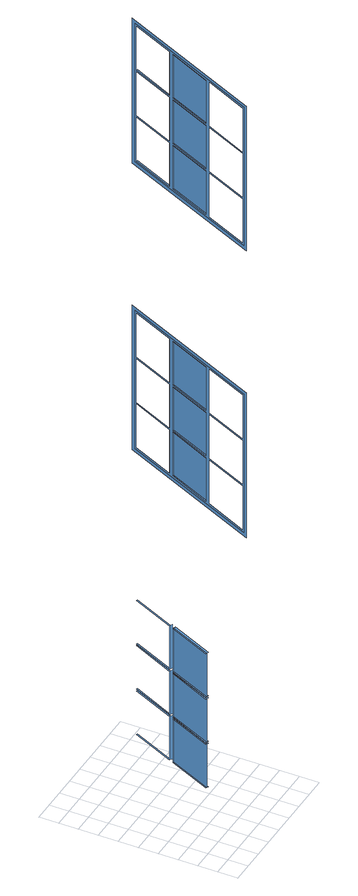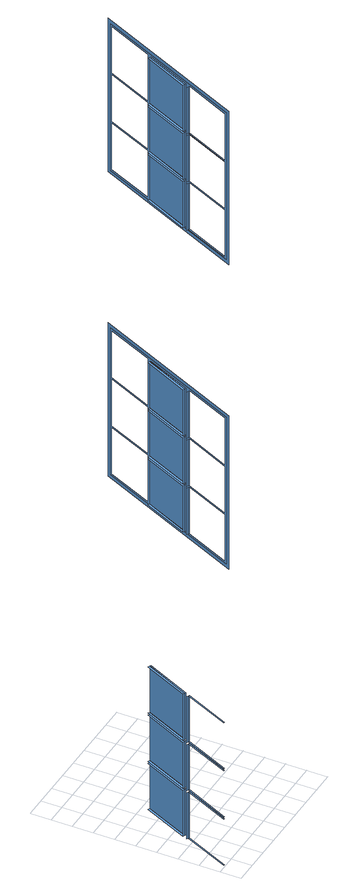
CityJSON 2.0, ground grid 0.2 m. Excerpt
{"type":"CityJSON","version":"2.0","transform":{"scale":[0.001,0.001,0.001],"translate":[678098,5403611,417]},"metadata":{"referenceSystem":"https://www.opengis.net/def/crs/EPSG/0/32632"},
"CityObjects":{
"building1":{"type":"Building","attributes":{"measuredHeight":18.85},"geometry":[{"type":"MultiSurface","lod":"3","boundaries":[[[0,1,2,3],[4,5,6,7]],[[5,4,7,6],[8,9,10,11],[12,13,14,15],[16,17,18,19],[20,21,22,23],[24,25,26,27],[28,29,30,31],[32,33,34,35],[36,37,38,39],[40,41,42,43]],[[44,45,46,47],[48,49,50,51]],[[49,48,51,50],[52,53,54,55],[56,57,58,59],[60,61,62,63],[64,65,66,67],[68,69,70,71],[72,73,74,75],[76,77,78,79],[80,81,82,83],[84,85,86,87]],[[88,89,90,91]],[[92,93,94,95]],[[96,97,98,99]],[[100,101,102,103]],[[104,105,106,107]],[[108,109,110,111]],[[17,112,113,18]],[[15,114,115,12]],[[19,116,117,16]],[[10,118,119,11]],[[13,120,121,14]],[[8,122,123,9]],[[61,124,125,62]],[[59,126,127,56]],[[63,128,129,60]],[[54,130,131,55]],[[57,132,133,58]],[[52,134,135,53]],[[89,98,97,90]],[[110,109,102,101]],[[105,94,93,106]],[[112,117,116,113]],[[123,122,119,118]],[[120,115,114,121]],[[124,129,128,125]],[[135,134,131,130]],[[132,127,126,133]],[[136,110,109,137]],[[138,102,101,139]],[[140,98,97,141]],[[142,94,93,143]],[[144,106,105,145]],[[146,90,89,147]],[[148,123,122,149]],[[150,119,118,151]],[[152,117,116,153]],[[154,115,114,155]],[[156,121,120,157]],[[158,113,112,159]],[[160,135,134,161]],[[162,131,130,163]],[[164,129,128,165]],[[166,127,126,167]],[[168,133,132,169]],[[170,125,124,171]],[[95,94,105,104]],[[99,98,89,88]],[[111,110,101,100]],[[12,115,120,13]],[[16,117,112,17]],[[9,123,118,10]],[[56,127,132,57]],[[60,129,124,61]],[[53,135,130,54]],[[139,101,110,136]],[[147,89,98,140]],[[145,105,94,142]],[[151,118,123,148]],[[159,112,117,152]],[[157,120,115,154]],[[163,130,135,160]],[[171,124,129,164]],[[169,132,127,166]],[[172,173,174,175]],[[176,177,178,179]],[[180,181,182,183]],[[22,184,185,23]],[[26,186,187,27]],[[31,188,189,28]],[[66,190,191,67]],[[70,192,193,71]],[[75,194,195,72]],[[196,178,177,197]],[[198,182,181,199]],[[200,174,173,201]],[[202,187,186,203]],[[204,189,188,205]],[[206,185,184,207]],[[208,193,192,209]],[[210,195,194,211]],[[212,191,190,213]],[[183,182,214,215]],[[175,174,216,217]],[[218,219,177,176]],[[220,221,181,180]],[[179,178,222,223]],[[224,225,173,172]],[[28,189,226,29]],[[23,185,227,20]]],"semantics":{"surfaces":[{"type":"Window","frameMaterialClass":"Wood","frameMaterialName":"PaintedWood","paneMaterialClass":"Glass","frameMaterialUncertainty":0.5}],"values":[0,0,0,0,0,0,0,0,0,0,0,0,0,0,0,0,0,0,0,0,0,0,0,0,0,0,0,0,0,0,0,0,0,0,0,0,0,0,0,0,0,0,0,0,0,0,0,0,0,0,0,0,0,0,0,0,0,0,0,0,0,0,0,0,0,0,0,0,0,0,0,0,0,0,0,0,0,0,0,0,0,0,0,0,0,0,0,0,0,0,0,0,0]}}]}
},
"vertices":[
[618,133,6733],[618,133,8346],[1324,1643,8346],[1324,1643,6733],[634,167,6769],[1308,1609,6769],[1308,1609,8309],[634,167,8309],[868,669,7803],[1073,1107,7803],[1073,1107,8288],[868,669,8288],[1073,1107,7297],[1073,1107,7782],[868,669,7782],[868,669,7297],[1073,1107,6791],[1073,1107,7276],[868,669,7276],[868,669,6791],[1298,1587,6791],[1298,1587,7276],[1093,1149,7276],[1093,1149,6791],[1298,1587,7297],[1298,1587,7782],[1093,1149,7782],[1093,1149,7297],[1093,1149,7803],[1298,1587,7803],[1298,1587,8288],[1093,1149,8288],[849,626,6791],[849,626,7276],[644,188,7276],[644,188,6791],[849,626,7297],[849,626,7782],[644,188,7782],[644,188,7297],[644,188,7803],[849,626,7803],[849,626,8288],[644,188,8288],[618,133,3533],[618,133,5146],[1324,1643,5146],[1324,1643,3533],[634,167,3569],[1308,1609,3569],[1308,1609,5109],[634,167,5109],[868,669,4603],[1073,1107,4603],[1073,1107,5088],[868,669,5088],[1073,1107,4097],[1073,1107,4582],[868,669,4582],[868,669,4097],[1073,1107,3591],[1073,1107,4076],[868,669,4076],[868,669,3591],[1298,1587,3591],[1298,1587,4076],[1093,1149,4076],[1093,1149,3591],[1298,1587,4097],[1298,1587,4582],[1093,1149,4582],[1093,1149,4097],[1093,1149,4603],[1298,1587,4603],[1298,1587,5088],[1093,1149,5088],[849,626,3591],[849,626,4076],[644,188,4076],[644,188,3591],[849,626,4097],[849,626,4582],[644,188,4582],[644,188,4097],[644,188,4603],[849,626,4603],[849,626,5088],[644,188,5088],[1073,1107,876],[1083,1103,876],[878,664,876],[868,669,876],[868,669,897],[878,664,897],[1083,1103,897],[1073,1107,897],[868,669,391],[878,664,391],[1083,1103,391],[1073,1107,391],[1073,1107,1888],[1083,1103,1888],[878,664,1888],[868,669,1888],[1073,1107,1382],[1083,1103,1382],[878,664,1382],[868,669,1382],[868,669,1403],[878,664,1403],[1083,1103,1403],[1073,1107,1403],[1083,1103,7276],[878,664,7276],[878,664,7297],[1083,1103,7297],[878,664,6791],[1083,1103,6791],[1083,1103,8288],[878,664,8288],[1083,1103,7782],[878,664,7782],[878,664,7803],[1083,1103,7803],[1083,1103,4076],[878,664,4076],[878,664,4097],[1083,1103,4097],[878,664,3591],[1083,1103,3591],[1083,1103,5088],[878,664,5088],[1083,1103,4582],[878,664,4582],[878,664,4603],[1083,1103,4603],[1101,1094,1403],[896,656,1403],[896,656,1888],[1101,1094,1888],[1101,1094,391],[896,656,391],[1101,1094,897],[896,656,897],[896,656,1382],[1101,1094,1382],[896,656,876],[1101,1094,876],[1101,1094,7803],[896,656,7803],[896,656,8288],[1101,1094,8288],[1101,1094,6791],[896,656,6791],[1101,1094,7297],[896,656,7297],[896,656,7782],[1101,1094,7782],[896,656,7276],[1101,1094,7276],[1101,1094,4603],[896,656,4603],[896,656,5088],[1101,1094,5088],[1101,1094,3591],[896,656,3591],[1101,1094,4097],[896,656,4097],[896,656,4582],[1101,1094,4582],[896,656,4076],[1101,1094,4076],[1093,1149,876],[1102,1145,876],[1102,1145,391],[1093,1149,391],[1093,1149,1382],[1102,1145,1382],[1102,1145,897],[1093,1149,897],[1093,1149,1888],[1102,1145,1888],[1102,1145,1403],[1093,1149,1403],[1102,1145,7276],[1102,1145,6791],[1102,1145,7782],[1102,1145,7297],[1102,1145,8288],[1102,1145,7803],[1102,1145,4076],[1102,1145,3591],[1102,1145,4582],[1102,1145,4097],[1102,1145,5088],[1102,1145,4603],[1120,1136,897],[1120,1136,1382],[1120,1136,1403],[1120,1136,1888],[1120,1136,391],[1120,1136,876],[1120,1136,7297],[1120,1136,7782],[1120,1136,7803],[1120,1136,8288],[1120,1136,6791],[1120,1136,7276],[1120,1136,4097],[1120,1136,4582],[1120,1136,4603],[1120,1136,5088],[1120,1136,3591],[1120,1136,4076],[1307,1583,1403],[1298,1587,1403],[1307,1583,391],[1298,1587,391],[1298,1587,1382],[1307,1583,1382],[1298,1587,1888],[1307,1583,1888],[1307,1583,897],[1298,1587,897],[1298,1587,876],[1307,1583,876],[1307,1583,7803],[1307,1583,6791]
]}
